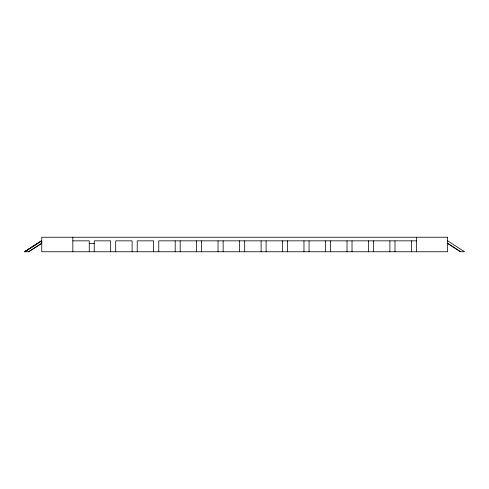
<?xml version="1.0" encoding="UTF-8"?>
<svg xmlns="http://www.w3.org/2000/svg" width="489" height="489" viewBox="0 0 489 489"><rect width="100%" height="100%" fill="white"/><g stroke="black" fill="none" stroke-linecap="round" stroke-linejoin="round"><path stroke-width="0.73" d="M41.369 240.845L24.45 251.756L28.784 251.756L41.718 243.412L41.712 240.845L24.792 251.756M24.609 251.756L41.528 240.845M28.435 251.756L41.528 243.412M72.843 240.845L89.261 240.845L89.261 251.756M416.536 240.845L158.766 240.845L158.766 251.756M89.261 243.412L94.255 243.412M447.631 243.412L460.565 251.756L464.55 251.756L447.624 240.814M447.624 243.388L460.552 251.725M416.536 237.244L416.536 251.756M411.408 240.845L411.408 251.756M394.99 240.845L394.99 251.756M389.892 240.845L389.892 251.756M373.474 240.845L373.474 251.756M368.443 240.845L368.443 251.756M352.031 240.845L352.031 251.756M347.031 240.845L347.031 251.756M330.613 240.845L330.613 251.756M325.478 240.845L325.478 251.756M309.066 240.845L309.066 251.756M303.962 240.845L303.962 251.756M287.55 240.845L287.55 251.756M282.52 240.845L282.52 251.756M266.108 240.845L266.108 251.756M261.108 240.845L261.108 251.756M244.689 240.845L244.689 251.756M239.555 240.845L239.555 251.756M223.143 240.845L223.143 251.756M218.039 240.845L218.039 251.756M201.627 240.845L201.627 251.756M196.596 240.845L196.596 251.756M180.178 240.845L180.178 251.756M175.184 240.845L175.184 251.756M153.632 251.756L153.632 240.845L137.22 240.845L137.22 251.756M132.116 251.756L132.116 240.845L115.704 240.845L115.704 251.756M110.673 251.756L110.673 240.845L94.255 240.845L94.255 251.756M72.843 237.244L72.843 251.756M447.631 237.244L41.748 237.244L41.748 251.756L447.631 251.756L447.631 237.244"/></g></svg>
